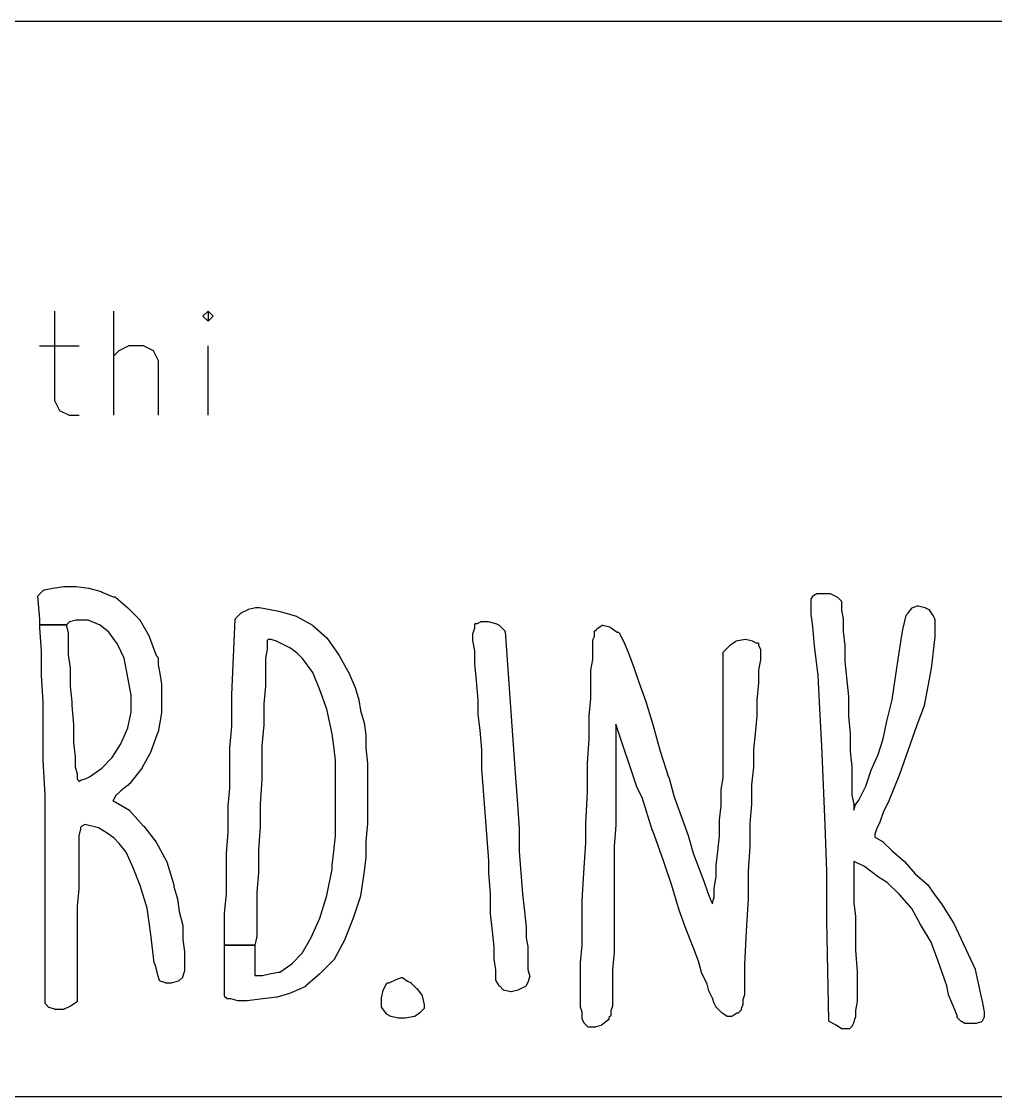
# Model space of a CAD drawing. Extents: x 0.4 to 16.1, y -11.3 to -0.4.
# Drawn here: x 12.405 to 12.958, y -10.571 to -9.961 of the extents above; entities that cross this region are included whole.
import ezdxf

# ---------------------------------------------------------------- set-up
doc = ezdxf.new("R2010")
doc.units = 0
doc.header["$MEASUREMENT"] = 0
doc.layers.add('RED2', color=1, linetype='CONTINUOUS')

msp = doc.modelspace()

# ---------------------------------------------------------------- linework, layer by layer
at = {"layer": 'RED2', "linetype": 'CONTINUOUS'}
for p, q in [((16.0626, -9.96072), (11.8106, -9.96072)), ((12.4238, -10.1252), (12.4238, -10.1758)), ((12.4575, -10.1843), (12.4575, -10.1252)), ((12.511, -10.1252), (12.5081, -10.128)), ((12.5081, -10.128), (12.511, -10.1309)), ((12.5138, -10.128), (12.511, -10.1252)), ((12.511, -10.1252), (12.511, -10.1309)), ((12.511, -10.1309), (12.5138, -10.128)), ((12.4153, -10.1449), (12.4378, -10.1449)), ((12.4603, -10.1477), (12.4575, -10.1505)), ((12.466, -10.1449), (12.4603, -10.1477)), ((12.4744, -10.1449), (12.466, -10.1449)), ((12.48, -10.1477), (12.4744, -10.1449)), ((12.4828, -10.1533), (12.48, -10.1477)), ((12.511, -10.1843), (12.511, -10.1449)), ((12.4828, -10.1843), (12.4828, -10.1533)), ((12.4238, -10.1758), (12.4266, -10.1815)), ((12.4266, -10.1815), (12.4322, -10.1843)), ((12.4322, -10.1843), (12.4378, -10.1843)), ((12.4179, -10.2834), (12.4229, -10.2824)), ((12.4229, -10.2824), (12.4289, -10.2814)), ((12.4229, -10.2824), (12.4229, -10.2824)), ((12.4229, -10.2824), (12.4229, -10.2824)), ((12.4289, -10.2814), (12.429, -10.2814)), ((12.429, -10.2814), (12.429, -10.2814)), ((12.429, -10.2814), (12.436, -10.2814)), ((12.436, -10.2814), (12.4361, -10.2814)), ((12.436, -10.2814), (12.436, -10.2814)), ((12.4361, -10.2814), (12.4431, -10.2824)), ((12.4431, -10.2824), (12.4431, -10.2825)), ((12.4431, -10.2825), (12.4432, -10.2824)), ((12.4432, -10.2824), (12.4502, -10.2844)), ((12.4144, -10.287), (12.4145, -10.2868)), ((12.4154, -10.3), (12.4144, -10.287)), ((12.4145, -10.2868), (12.4146, -10.2866)), ((12.4146, -10.2866), (12.4176, -10.2836)), ((12.4176, -10.2836), (12.4178, -10.2835)), ((12.4178, -10.2835), (12.4179, -10.2834)), ((12.4502, -10.2844), (12.4502, -10.2845)), ((12.4502, -10.2845), (12.4502, -10.2845)), ((12.4502, -10.2845), (12.4571, -10.2874)), ((12.4571, -10.2874), (12.458, -10.2874)), ((12.458, -10.2874), (12.4582, -10.2875)), ((12.4582, -10.2875), (12.4584, -10.2876)), ((12.4584, -10.2876), (12.4654, -10.2936)), ((12.8534, -10.289), (12.8535, -10.2889)), ((12.8534, -10.297), (12.8534, -10.289)), ((12.8535, -10.2887), (12.8545, -10.2867)), ((12.8535, -10.2889), (12.8535, -10.2887)), ((12.8545, -10.2867), (12.8546, -10.2866)), ((12.8546, -10.2866), (12.8547, -10.2865)), ((12.8547, -10.2865), (12.8567, -10.2855)), ((12.8567, -10.2855), (12.8569, -10.2855)), ((12.8569, -10.2855), (12.857, -10.2854)), ((12.857, -10.2854), (12.864, -10.2854)), ((12.864, -10.2854), (12.8641, -10.2855)), ((12.8641, -10.2855), (12.8643, -10.2855)), ((12.8643, -10.2855), (12.8683, -10.2875)), ((12.8683, -10.2875), (12.8683, -10.2876)), ((12.8683, -10.2876), (12.8684, -10.2876)), ((12.8684, -10.2876), (12.8704, -10.2896)), ((12.4654, -10.2936), (12.4654, -10.2936)), ((12.4654, -10.2936), (12.4654, -10.2936)), ((12.4654, -10.2936), (12.4724, -10.3006)), ((12.5297, -10.2965), (12.5337, -10.2945)), ((12.5337, -10.2945), (12.5338, -10.2945)), ((12.5338, -10.2945), (12.5339, -10.2944)), ((12.5339, -10.2944), (12.5379, -10.2934)), ((12.5379, -10.2934), (12.5379, -10.2935)), ((12.5379, -10.2935), (12.538, -10.2934)), ((12.538, -10.2934), (12.54, -10.2934)), ((12.54, -10.2934), (12.5401, -10.2934)), ((12.54, -10.2934), (12.54, -10.2934)), ((12.5401, -10.2934), (12.5511, -10.2954)), ((12.5511, -10.2954), (12.5511, -10.2955)), ((12.5511, -10.2955), (12.5512, -10.2954)), ((12.5512, -10.2954), (12.5612, -10.2984)), ((12.8704, -10.2896), (12.8705, -10.2898)), ((12.8705, -10.2898), (12.8706, -10.29)), ((12.8706, -10.29), (12.8706, -10.2949)), ((12.8706, -10.2949), (12.8716, -10.2999)), ((12.9086, -10.2966), (12.9105, -10.2937)), ((12.9105, -10.2937), (12.9107, -10.2936)), ((12.9107, -10.2936), (12.9108, -10.2935)), ((12.9108, -10.2935), (12.9138, -10.2925)), ((12.9138, -10.2925), (12.914, -10.2925)), ((12.914, -10.2925), (12.9141, -10.2924)), ((12.9141, -10.2924), (12.9181, -10.2934)), ((12.9181, -10.2934), (12.9182, -10.2935)), ((12.9182, -10.2935), (12.9183, -10.2935)), ((12.9183, -10.2935), (12.9203, -10.2945)), ((12.9203, -10.2945), (12.9204, -10.2946)), ((12.9204, -10.2946), (12.9205, -10.2947)), ((12.9205, -10.2947), (12.9215, -10.2967)), ((12.4154, -10.3032), (12.4154, -10.3)), ((12.4323, -10.3015), (12.4306, -10.3032)), ((12.4361, -10.3006), (12.4323, -10.3015)), ((12.4429, -10.3006), (12.4361, -10.3006)), ((12.4497, -10.3035), (12.4429, -10.3006)), ((12.4724, -10.3006), (12.4724, -10.3007)), ((12.4724, -10.3007), (12.4725, -10.3007)), ((12.4725, -10.3007), (12.4775, -10.3097)), ((12.5244, -10.343), (12.5264, -10.3)), ((12.5264, -10.3), (12.5265, -10.2998)), ((12.5265, -10.2998), (12.5266, -10.2996)), ((12.5266, -10.2996), (12.5296, -10.2966)), ((12.5296, -10.2966), (12.5297, -10.2966)), ((12.5297, -10.2966), (12.5297, -10.2965)), ((12.5612, -10.2984), (12.5612, -10.2985)), ((12.5612, -10.2985), (12.5613, -10.2985)), ((12.5613, -10.2985), (12.5703, -10.3035)), ((12.6639, -10.3024), (12.6657, -10.3015)), ((12.6657, -10.3015), (12.6659, -10.3015)), ((12.6659, -10.3015), (12.666, -10.3014)), ((12.666, -10.3014), (12.67, -10.3014)), ((12.67, -10.3014), (12.6701, -10.3015)), ((12.6701, -10.3015), (12.6701, -10.3014)), ((12.6701, -10.3014), (12.6741, -10.3024)), ((12.8534, -10.2971), (12.8534, -10.297)), ((12.8534, -10.297), (12.8534, -10.297)), ((12.8544, -10.3041), (12.8534, -10.2971)), ((12.8716, -10.2999), (12.8715, -10.2999)), ((12.8715, -10.2999), (12.8716, -10.3)), ((12.8716, -10.3), (12.8716, -10.307)), ((12.9054, -10.3059), (12.9074, -10.2979)), ((12.9074, -10.2979), (12.9075, -10.2977)), ((12.9075, -10.2977), (12.9076, -10.2976)), ((12.9076, -10.2976), (12.9086, -10.2966)), ((12.9215, -10.2967), (12.9224, -10.2976)), ((12.9224, -10.2976), (12.9224, -10.2977)), ((12.9224, -10.2977), (12.9225, -10.2977)), ((12.9225, -10.2977), (12.9235, -10.2997)), ((12.9235, -10.2997), (12.9235, -10.2999)), ((12.9235, -10.2999), (12.9236, -10.3)), ((12.9236, -10.3), (12.9236, -10.31)), ((12.4154, -10.305), (12.4154, -10.3032)), ((12.4154, -10.3032), (12.4306, -10.3032)), ((12.4306, -10.3032), (12.4154, -10.3032)), ((12.4164, -10.318), (12.4154, -10.305)), ((12.4154, -10.305), (12.4154, -10.305)), ((12.4154, -10.305), (12.4154, -10.305)), ((12.4306, -10.3032), (12.4306, -10.3039)), ((12.4306, -10.3039), (12.4316, -10.3079)), ((12.4546, -10.3074), (12.4497, -10.3035)), ((12.4595, -10.3143), (12.4546, -10.3074)), ((12.5703, -10.3035), (12.5703, -10.3036)), ((12.5703, -10.3036), (12.5704, -10.3036)), ((12.5704, -10.3036), (12.5784, -10.3106)), ((12.6615, -10.3078), (12.6624, -10.3049)), ((12.6624, -10.303), (12.6625, -10.3029)), ((12.6624, -10.3049), (12.6624, -10.303)), ((12.6625, -10.3027), (12.6626, -10.3026)), ((12.6625, -10.3029), (12.6625, -10.3027)), ((12.6626, -10.3026), (12.6627, -10.3025)), ((12.6627, -10.3025), (12.6629, -10.3025)), ((12.6629, -10.3025), (12.663, -10.3024)), ((12.663, -10.3024), (12.6639, -10.3024)), ((12.6741, -10.3024), (12.6742, -10.3025)), ((12.6742, -10.3025), (12.6743, -10.3025)), ((12.6743, -10.3025), (12.6763, -10.3035)), ((12.6763, -10.3035), (12.6763, -10.3036)), ((12.6763, -10.3036), (12.6764, -10.3036)), ((12.6764, -10.3036), (12.6794, -10.3066)), ((12.6794, -10.3066), (12.6795, -10.3068)), ((12.6795, -10.3068), (12.6796, -10.307)), ((12.6796, -10.307), (12.6856, -10.39)), ((12.7304, -10.307), (12.7305, -10.3069)), ((12.7304, -10.3099), (12.7304, -10.307)), ((12.7305, -10.3067), (12.7306, -10.3066)), ((12.7305, -10.3069), (12.7305, -10.3067)), ((12.7306, -10.3066), (12.7307, -10.3065)), ((12.7307, -10.3065), (12.7309, -10.3065)), ((12.7309, -10.3065), (12.731, -10.3064)), ((12.731, -10.3064), (12.7314, -10.3064)), ((12.7314, -10.306), (12.7315, -10.3058)), ((12.7314, -10.3064), (12.7314, -10.306)), ((12.7315, -10.3058), (12.7317, -10.3055)), ((12.7317, -10.3055), (12.7347, -10.3035)), ((12.7347, -10.3035), (12.7349, -10.3035)), ((12.7349, -10.3035), (12.7351, -10.3034)), ((12.7351, -10.3034), (12.7391, -10.3044)), ((12.7391, -10.3044), (12.7392, -10.3045)), ((12.7392, -10.3045), (12.7393, -10.3045)), ((12.7393, -10.3045), (12.7432, -10.3074)), ((12.7432, -10.3074), (12.744, -10.3074)), ((12.744, -10.3074), (12.744, -10.3074)), ((12.744, -10.3074), (12.744, -10.3074)), ((12.744, -10.3074), (12.7443, -10.3076)), ((12.7443, -10.3076), (12.7445, -10.3077)), ((12.8554, -10.3151), (12.8544, -10.3041)), ((12.8544, -10.3041), (12.8544, -10.3041)), ((12.8716, -10.307), (12.8726, -10.3149)), ((12.9044, -10.3129), (12.9054, -10.3059)), ((12.9054, -10.3059), (12.9054, -10.3059)), ((12.9054, -10.3059), (12.9054, -10.3059)), ((12.4316, -10.3079), (12.4315, -10.3079)), ((12.4315, -10.3079), (12.4316, -10.308)), ((12.4316, -10.308), (12.4316, -10.32)), ((12.4775, -10.3097), (12.4775, -10.3098)), ((12.4775, -10.3098), (12.4775, -10.3098)), ((12.4775, -10.3098), (12.4815, -10.3207)), ((12.5452, -10.3116), (12.5446, -10.3122)), ((12.5446, -10.3122), (12.5446, -10.317)), ((12.5469, -10.3116), (12.5452, -10.3116)), ((12.5498, -10.3125), (12.5469, -10.3116)), ((12.5577, -10.3165), (12.5498, -10.3125)), ((12.5784, -10.3106), (12.5784, -10.3106)), ((12.5784, -10.3106), (12.5785, -10.3107)), ((12.5785, -10.3107), (12.5855, -10.3207)), ((12.6614, -10.308), (12.6615, -10.3079)), ((12.6614, -10.312), (12.6614, -10.308)), ((12.6614, -10.3121), (12.6614, -10.312)), ((12.6614, -10.312), (12.6614, -10.312)), ((12.6624, -10.318), (12.6614, -10.3121)), ((12.6615, -10.3079), (12.6615, -10.3078)), ((12.7294, -10.312), (12.7295, -10.3119)), ((12.7294, -10.323), (12.7294, -10.312)), ((12.7295, -10.3117), (12.7304, -10.3099)), ((12.7295, -10.3119), (12.7295, -10.3117)), ((12.7445, -10.3077), (12.7445, -10.3077)), ((12.7445, -10.3077), (12.7445, -10.3077)), ((12.7445, -10.3077), (12.7475, -10.3137)), ((12.7475, -10.3137), (12.7475, -10.3138)), ((12.8077, -10.3145), (12.8107, -10.3125)), ((12.8107, -10.3125), (12.8108, -10.3125)), ((12.8108, -10.3125), (12.8109, -10.3124)), ((12.8109, -10.3124), (12.8159, -10.3114)), ((12.8159, -10.3114), (12.816, -10.3115)), ((12.816, -10.3115), (12.8161, -10.3114)), ((12.8161, -10.3114), (12.8201, -10.3124)), ((12.8201, -10.3124), (12.8202, -10.3125)), ((12.8202, -10.3125), (12.8203, -10.3125)), ((12.8203, -10.3125), (12.8221, -10.3134)), ((12.8221, -10.3134), (12.823, -10.3134)), ((12.823, -10.3134), (12.8231, -10.3135)), ((12.8231, -10.3135), (12.8233, -10.3135)), ((12.8233, -10.3135), (12.8234, -10.3136)), ((12.8234, -10.3136), (12.8235, -10.3137)), ((12.8235, -10.3137), (12.8235, -10.3139)), ((12.9034, -10.3189), (12.9044, -10.3129)), ((12.9044, -10.3129), (12.9044, -10.3129)), ((12.9236, -10.3101), (12.9216, -10.3281)), ((12.9236, -10.31), (12.9236, -10.31)), ((12.9236, -10.31), (12.9236, -10.3101)), ((12.4164, -10.332), (12.4164, -10.318)), ((12.4634, -10.3222), (12.4595, -10.3143)), ((12.5446, -10.3171), (12.5436, -10.3221)), ((12.5446, -10.317), (12.5445, -10.3171)), ((12.5445, -10.3171), (12.5446, -10.3171)), ((12.5616, -10.3194), (12.5577, -10.3165)), ((12.5646, -10.3224), (12.5616, -10.3194)), ((12.6624, -10.325), (12.6624, -10.318)), ((12.7475, -10.3138), (12.7475, -10.3138)), ((12.7475, -10.3138), (12.7495, -10.3188)), ((12.7495, -10.3188), (12.7495, -10.3188)), ((12.7495, -10.3188), (12.7495, -10.3188)), ((12.7495, -10.3188), (12.7525, -10.3268)), ((12.8034, -10.319), (12.8035, -10.3188)), ((12.8034, -10.3899), (12.8034, -10.319)), ((12.8035, -10.3188), (12.8036, -10.3186)), ((12.8036, -10.3186), (12.8076, -10.3146)), ((12.8076, -10.3146), (12.8077, -10.3145)), ((12.8076, -10.3146), (12.8076, -10.3146)), ((12.8235, -10.3139), (12.8236, -10.314)), ((12.8236, -10.314), (12.8236, -10.3149)), ((12.8236, -10.3149), (12.8245, -10.3167)), ((12.8245, -10.3167), (12.8245, -10.3169)), ((12.8245, -10.3169), (12.8246, -10.317)), ((12.8246, -10.317), (12.8246, -10.323)), ((12.8574, -10.332), (12.8554, -10.3151)), ((12.8554, -10.3151), (12.8554, -10.3151)), ((12.8554, -10.3151), (12.8554, -10.3151)), ((12.8726, -10.3149), (12.8726, -10.315)), ((12.8726, -10.315), (12.8726, -10.315)), ((12.8726, -10.315), (12.8726, -10.324)), ((12.9014, -10.3329), (12.9034, -10.3189)), ((12.9034, -10.3189), (12.9034, -10.3189)), ((12.9034, -10.3189), (12.9034, -10.3189)), ((12.4316, -10.32), (12.4326, -10.3279)), ((12.4654, -10.3331), (12.4634, -10.3222)), ((12.4815, -10.3207), (12.4824, -10.3216)), ((12.4824, -10.3216), (12.4825, -10.3218)), ((12.4825, -10.3218), (12.4826, -10.322)), ((12.4826, -10.322), (12.4826, -10.3259)), ((12.4826, -10.3259), (12.4836, -10.3309)), ((12.5436, -10.3221), (12.5436, -10.338)), ((12.5705, -10.3303), (12.5646, -10.3224)), ((12.5855, -10.3207), (12.5855, -10.3207)), ((12.5855, -10.3207), (12.5855, -10.3207)), ((12.5855, -10.3207), (12.5915, -10.3317)), ((12.6624, -10.3251), (12.6624, -10.325)), ((12.6624, -10.325), (12.6624, -10.325)), ((12.6634, -10.3351), (12.6624, -10.3251)), ((12.7284, -10.3289), (12.7294, -10.323)), ((12.8246, -10.3231), (12.8236, -10.329)), ((12.8246, -10.323), (12.8246, -10.323)), ((12.8246, -10.323), (12.8246, -10.3231)), ((12.8726, -10.324), (12.8746, -10.3439)), ((12.4174, -10.347), (12.4164, -10.332)), ((12.4164, -10.332), (12.4164, -10.332)), ((12.4164, -10.332), (12.4164, -10.332)), ((12.4326, -10.3279), (12.4326, -10.328)), ((12.4326, -10.328), (12.4326, -10.328)), ((12.4326, -10.328), (12.4326, -10.338)), ((12.4836, -10.3309), (12.4836, -10.3309)), ((12.4836, -10.3309), (12.4836, -10.3309)), ((12.4836, -10.3309), (12.4846, -10.3369)), ((12.5745, -10.3402), (12.5705, -10.3303)), ((12.5915, -10.3317), (12.5915, -10.3318)), ((12.5915, -10.3318), (12.5915, -10.3318)), ((12.5915, -10.3318), (12.5945, -10.3388)), ((12.7284, -10.329), (12.7284, -10.3289)), ((12.7284, -10.345), (12.7284, -10.329)), ((12.7284, -10.329), (12.7284, -10.329)), ((12.7525, -10.3268), (12.7525, -10.3268)), ((12.7525, -10.3268), (12.7525, -10.3268)), ((12.7525, -10.3268), (12.7556, -10.3358)), ((12.8236, -10.329), (12.8236, -10.336)), ((12.8584, -10.351), (12.8574, -10.332)), ((12.9216, -10.3281), (12.9196, -10.3381)), ((12.9216, -10.3281), (12.9216, -10.3281)), ((12.9216, -10.3281), (12.9216, -10.3281)), ((12.4326, -10.338), (12.4336, -10.3469)), ((12.4674, -10.3431), (12.4654, -10.3331)), ((12.4654, -10.3331), (12.4654, -10.3331)), ((12.4654, -10.3331), (12.4654, -10.3331)), ((12.4846, -10.3369), (12.4846, -10.337)), ((12.4846, -10.337), (12.4846, -10.337)), ((12.4846, -10.337), (12.4846, -10.353)), ((12.5436, -10.3381), (12.5426, -10.348)), ((12.5436, -10.338), (12.5436, -10.338)), ((12.5436, -10.338), (12.5436, -10.3381)), ((12.6644, -10.346), (12.6634, -10.3351)), ((12.7556, -10.3358), (12.7556, -10.3358)), ((12.7556, -10.3358), (12.7595, -10.3468)), ((12.8236, -10.3361), (12.8226, -10.346)), ((12.8236, -10.336), (12.8236, -10.336)), ((12.8236, -10.336), (12.8236, -10.3361)), ((12.8994, -10.3459), (12.9014, -10.3329)), ((12.9014, -10.3329), (12.9014, -10.3329)), ((12.9196, -10.3381), (12.9176, -10.3491)), ((12.9196, -10.3381), (12.9196, -10.3381)), ((12.4674, -10.3529), (12.4674, -10.3431)), ((12.5244, -10.361), (12.5244, -10.343)), ((12.5244, -10.343), (12.5244, -10.343)), ((12.5244, -10.343), (12.5244, -10.343)), ((12.5784, -10.3511), (12.5745, -10.3402)), ((12.5945, -10.3388), (12.5945, -10.3388)), ((12.5945, -10.3388), (12.5946, -10.3388)), ((12.5946, -10.3388), (12.5966, -10.3458)), ((12.8746, -10.3439), (12.8746, -10.344)), ((12.8746, -10.344), (12.8746, -10.344)), ((12.8746, -10.344), (12.8746, -10.355)), ((12.4174, -10.38), (12.4174, -10.347)), ((12.4336, -10.3469), (12.4336, -10.347)), ((12.4336, -10.347), (12.4336, -10.347)), ((12.4336, -10.347), (12.4336, -10.349)), ((12.4336, -10.349), (12.4346, -10.3599)), ((12.5426, -10.348), (12.5426, -10.36)), ((12.5966, -10.3458), (12.5965, -10.3459)), ((12.5965, -10.3459), (12.5966, -10.3459)), ((12.5966, -10.3459), (12.5976, -10.3519)), ((12.6644, -10.354), (12.6644, -10.346)), ((12.7274, -10.3549), (12.7284, -10.345)), ((12.7595, -10.3468), (12.7595, -10.3468)), ((12.7595, -10.3468), (12.7596, -10.3468)), ((12.7596, -10.3468), (12.7636, -10.3598)), ((12.8226, -10.346), (12.8226, -10.355)), ((12.8964, -10.3579), (12.8994, -10.3459)), ((12.9175, -10.3492), (12.9135, -10.3602)), ((12.9176, -10.3491), (12.9175, -10.3491)), ((12.9175, -10.3491), (12.9175, -10.3492)), ((12.4654, -10.3618), (12.4674, -10.3529)), ((12.4846, -10.3531), (12.4826, -10.3641)), ((12.4846, -10.353), (12.4846, -10.353)), ((12.4846, -10.353), (12.4846, -10.3531)), ((12.5814, -10.3651), (12.5784, -10.3511)), ((12.5976, -10.3519), (12.5996, -10.3588)), ((12.6644, -10.3541), (12.6644, -10.354)), ((12.6644, -10.354), (12.6644, -10.354)), ((12.6654, -10.3631), (12.6644, -10.3541)), ((12.7274, -10.355), (12.7274, -10.3549)), ((12.7274, -10.368), (12.7274, -10.355)), ((12.7274, -10.355), (12.7274, -10.355)), ((12.8226, -10.3551), (12.8216, -10.3651)), ((12.8226, -10.355), (12.8226, -10.355)), ((12.8226, -10.355), (12.8226, -10.3551)), ((12.8594, -10.372), (12.8584, -10.351)), ((12.8746, -10.355), (12.8756, -10.3649)), ((12.4346, -10.3599), (12.4346, -10.36)), ((12.4346, -10.36), (12.4346, -10.36)), ((12.4346, -10.36), (12.4346, -10.37)), ((12.4615, -10.3707), (12.4654, -10.3618)), ((12.5234, -10.373), (12.5244, -10.361)), ((12.5426, -10.36), (12.5416, -10.372)), ((12.5426, -10.36), (12.5426, -10.36)), ((12.5426, -10.36), (12.5426, -10.36)), ((12.5996, -10.3588), (12.5995, -10.3589)), ((12.5995, -10.3589), (12.5996, -10.3589)), ((12.5996, -10.3589), (12.6006, -10.3659)), ((12.7545, -10.3952), (12.7426, -10.3596)), ((12.7426, -10.3596), (12.7426, -10.417)), ((12.7636, -10.3598), (12.7636, -10.3598)), ((12.7636, -10.3598), (12.7636, -10.3599)), ((12.7636, -10.3599), (12.7676, -10.3749)), ((12.8944, -10.3679), (12.8964, -10.3579)), ((12.8964, -10.3579), (12.8964, -10.3579)), ((12.8964, -10.3579), (12.8964, -10.3579)), ((12.9135, -10.3602), (12.9035, -10.3882)), ((12.4825, -10.3642), (12.4785, -10.3752)), ((12.4826, -10.3641), (12.4825, -10.3641)), ((12.4825, -10.3641), (12.4825, -10.3642)), ((12.5824, -10.3721), (12.5814, -10.3651)), ((12.6006, -10.3659), (12.6006, -10.366)), ((12.6006, -10.366), (12.6006, -10.366)), ((12.6006, -10.366), (12.6006, -10.373)), ((12.6664, -10.374), (12.6654, -10.3631)), ((12.7264, -10.382), (12.7274, -10.368)), ((12.8216, -10.3651), (12.8206, -10.374)), ((12.8216, -10.3651), (12.8216, -10.3651)), ((12.8756, -10.3649), (12.8756, -10.365)), ((12.8756, -10.365), (12.8756, -10.365)), ((12.8756, -10.365), (12.8756, -10.375)), ((12.8915, -10.3768), (12.8944, -10.3679)), ((12.4346, -10.37), (12.4356, -10.3779)), ((12.4565, -10.3786), (12.4615, -10.3707)), ((12.5234, -10.396), (12.5234, -10.373)), ((12.5234, -10.373), (12.5234, -10.373)), ((12.5234, -10.373), (12.5234, -10.373)), ((12.5416, -10.372), (12.5416, -10.391)), ((12.5834, -10.38), (12.5824, -10.3721)), ((12.6006, -10.373), (12.6016, -10.3819)), ((12.6664, -10.385), (12.6664, -10.374)), ((12.8206, -10.374), (12.8206, -10.384)), ((12.8604, -10.394), (12.8594, -10.372)), ((12.4184, -10.4), (12.4174, -10.38)), ((12.4174, -10.38), (12.4174, -10.38)), ((12.4174, -10.38), (12.4174, -10.38)), ((12.4356, -10.3779), (12.4356, -10.378)), ((12.4356, -10.378), (12.4356, -10.378)), ((12.4356, -10.378), (12.4356, -10.3839)), ((12.4506, -10.3846), (12.4565, -10.3786)), ((12.4785, -10.3753), (12.4735, -10.3843)), ((12.4785, -10.3752), (12.4785, -10.3752)), ((12.4785, -10.3752), (12.4785, -10.3753)), ((12.5834, -10.423), (12.5834, -10.38)), ((12.7676, -10.3749), (12.7725, -10.3898)), ((12.8756, -10.375), (12.8766, -10.3839)), ((12.8875, -10.3858), (12.8915, -10.3768)), ((12.4356, -10.3839), (12.4366, -10.3879)), ((12.4437, -10.3895), (12.4506, -10.3846)), ((12.4735, -10.3844), (12.4665, -10.3934)), ((12.4735, -10.3843), (12.4735, -10.3843)), ((12.4735, -10.3843), (12.4735, -10.3844)), ((12.6016, -10.3819), (12.6016, -10.382)), ((12.6016, -10.382), (12.6016, -10.382)), ((12.6016, -10.382), (12.6016, -10.416)), ((12.6704, -10.437), (12.6664, -10.385)), ((12.6664, -10.385), (12.6664, -10.385)), ((12.6664, -10.385), (12.6664, -10.385)), ((12.7264, -10.398), (12.7264, -10.382)), ((12.7264, -10.382), (12.7264, -10.382)), ((12.7264, -10.382), (12.7264, -10.382)), ((12.8206, -10.3841), (12.8196, -10.394)), ((12.8206, -10.384), (12.8206, -10.384)), ((12.8206, -10.384), (12.8206, -10.3841)), ((12.8766, -10.3839), (12.8766, -10.384)), ((12.8766, -10.384), (12.8766, -10.384)), ((12.8766, -10.384), (12.8766, -10.3999)), ((12.8845, -10.3948), (12.8875, -10.3858)), ((12.8875, -10.3858), (12.8875, -10.3858)), ((12.8875, -10.3858), (12.8875, -10.3858)), ((12.4366, -10.3879), (12.4365, -10.3879)), ((12.4365, -10.3879), (12.4366, -10.388)), ((12.4366, -10.388), (12.4366, -10.3908)), ((12.4366, -10.3908), (12.4374, -10.3916)), ((12.4374, -10.3916), (12.4375, -10.3918)), ((12.4375, -10.3918), (12.4376, -10.392)), ((12.4376, -10.3921), (12.4387, -10.3915)), ((12.4376, -10.392), (12.4376, -10.3921)), ((12.4387, -10.3915), (12.4388, -10.3915)), ((12.4388, -10.3915), (12.4418, -10.3905)), ((12.4388, -10.3915), (12.4388, -10.3915)), ((12.4418, -10.3905), (12.4437, -10.3895)), ((12.5416, -10.391), (12.5406, -10.405)), ((12.5416, -10.391), (12.5416, -10.391)), ((12.5416, -10.391), (12.5416, -10.391)), ((12.6856, -10.39), (12.6856, -10.39)), ((12.6856, -10.39), (12.6866, -10.405)), ((12.7725, -10.3898), (12.7725, -10.3898)), ((12.7725, -10.3898), (12.7726, -10.3898)), ((12.7726, -10.3898), (12.7756, -10.4008)), ((12.8024, -10.3969), (12.8034, -10.3899)), ((12.9035, -10.3882), (12.8975, -10.4032)), ((12.9035, -10.3882), (12.9035, -10.3882)), ((12.9035, -10.3882), (12.9035, -10.3882)), ((12.4614, -10.3974), (12.4585, -10.4003)), ((12.4653, -10.3945), (12.4614, -10.3974)), ((12.4654, -10.3944), (12.4653, -10.3945)), ((12.4664, -10.3934), (12.4654, -10.3944)), ((12.4654, -10.3944), (12.4654, -10.3944)), ((12.4665, -10.3934), (12.4664, -10.3934)), ((12.4664, -10.3934), (12.4664, -10.3934)), ((12.5224, -10.4059), (12.5234, -10.396)), ((12.7254, -10.416), (12.7264, -10.398)), ((12.7545, -10.3953), (12.7545, -10.3952)), ((12.7545, -10.3952), (12.7545, -10.3952)), ((12.7575, -10.4012), (12.7545, -10.3953)), ((12.8024, -10.397), (12.8024, -10.3969)), ((12.8024, -10.406), (12.8024, -10.397)), ((12.8024, -10.397), (12.8024, -10.397)), ((12.8196, -10.394), (12.8196, -10.405)), ((12.8614, -10.417), (12.8604, -10.394)), ((12.8805, -10.4027), (12.8845, -10.3948)), ((12.4184, -10.518), (12.4184, -10.4)), ((12.4574, -10.4024), (12.4569, -10.4029)), ((12.4569, -10.4029), (12.4663, -10.4085)), ((12.4575, -10.4023), (12.4574, -10.4023)), ((12.4574, -10.4023), (12.4574, -10.4024)), ((12.4585, -10.4003), (12.4575, -10.4023)), ((12.5406, -10.405), (12.5406, -10.418)), ((12.6866, -10.405), (12.6876, -10.419)), ((12.7634, -10.4202), (12.7575, -10.4012)), ((12.7756, -10.4008), (12.7835, -10.4228)), ((12.8196, -10.4051), (12.8186, -10.416)), ((12.8196, -10.405), (12.8196, -10.405)), ((12.8196, -10.405), (12.8196, -10.4051)), ((12.8766, -10.3999), (12.8776, -10.4049)), ((12.8776, -10.4049), (12.8775, -10.4049)), ((12.8775, -10.4049), (12.8776, -10.405)), ((12.8776, -10.405), (12.8776, -10.4084)), ((12.8785, -10.4057), (12.8805, -10.4027)), ((12.8975, -10.4033), (12.8945, -10.4092)), ((12.8975, -10.4032), (12.8975, -10.4032)), ((12.8975, -10.4032), (12.8975, -10.4033)), ((12.4663, -10.4085), (12.4663, -10.4086)), ((12.4663, -10.4086), (12.4664, -10.4086)), ((12.4664, -10.4086), (12.4744, -10.4176)), ((12.5224, -10.406), (12.5224, -10.4059)), ((12.5224, -10.421), (12.5224, -10.406)), ((12.5224, -10.406), (12.5224, -10.406)), ((12.8014, -10.4139), (12.8024, -10.406)), ((12.8776, -10.4084), (12.8784, -10.4058)), ((12.8784, -10.4058), (12.8785, -10.4058)), ((12.8785, -10.4058), (12.8785, -10.4057)), ((12.8945, -10.4092), (12.8925, -10.4152)), ((12.4411, -10.4166), (12.4393, -10.4175)), ((12.4488, -10.4185), (12.4411, -10.4166)), ((12.6016, -10.4161), (12.6006, -10.426)), ((12.6016, -10.416), (12.6016, -10.416)), ((12.6016, -10.416), (12.6016, -10.4161)), ((12.7254, -10.427), (12.7254, -10.416)), ((12.7254, -10.416), (12.7254, -10.416)), ((12.7254, -10.416), (12.7254, -10.416)), ((12.7426, -10.417), (12.7416, -10.429)), ((12.7426, -10.417), (12.7426, -10.417)), ((12.7426, -10.417), (12.7426, -10.417)), ((12.8014, -10.414), (12.8014, -10.4139)), ((12.8014, -10.423), (12.8014, -10.414)), ((12.8014, -10.414), (12.8014, -10.414)), ((12.8186, -10.416), (12.8186, -10.429)), ((12.8624, -10.443), (12.8614, -10.417)), ((12.8925, -10.4153), (12.8905, -10.4192)), ((12.8925, -10.4152), (12.8925, -10.4152)), ((12.8925, -10.4152), (12.8925, -10.4153)), ((12.4386, -10.4191), (12.4376, -10.4231)), ((12.4376, -10.4231), (12.4376, -10.453)), ((12.4386, -10.419), (12.4385, -10.4191)), ((12.4385, -10.4191), (12.4386, -10.4191)), ((12.4393, -10.4175), (12.4386, -10.4182)), ((12.4386, -10.4182), (12.4386, -10.419)), ((12.4537, -10.4215), (12.4488, -10.4185)), ((12.4576, -10.4244), (12.4537, -10.4215)), ((12.4744, -10.4176), (12.4744, -10.4176)), ((12.4744, -10.4176), (12.4745, -10.4176)), ((12.4745, -10.4176), (12.4815, -10.4266)), ((12.5214, -10.433), (12.5224, -10.421)), ((12.5406, -10.418), (12.5396, -10.431)), ((12.5406, -10.418), (12.5406, -10.418)), ((12.5406, -10.418), (12.5406, -10.418)), ((12.5824, -10.4319), (12.5834, -10.423)), ((12.6876, -10.419), (12.6876, -10.419)), ((12.6876, -10.419), (12.6876, -10.419)), ((12.6876, -10.419), (12.6876, -10.432)), ((12.7635, -10.4202), (12.7634, -10.4202)), ((12.7695, -10.4372), (12.7635, -10.4202)), ((12.7635, -10.4202), (12.7635, -10.4202)), ((12.7835, -10.4228), (12.7835, -10.4228)), ((12.7835, -10.4228), (12.7836, -10.4228)), ((12.7836, -10.4228), (12.7865, -10.4328)), ((12.8004, -10.4319), (12.8014, -10.423)), ((12.8905, -10.4192), (12.8896, -10.4221)), ((12.8896, -10.4221), (12.8896, -10.4237)), ((12.4606, -10.4274), (12.4576, -10.4244)), ((12.4645, -10.4323), (12.4606, -10.4274)), ((12.4815, -10.4266), (12.4815, -10.4267)), ((12.4815, -10.4267), (12.4815, -10.4267)), ((12.4815, -10.4267), (12.4875, -10.4377)), ((12.6006, -10.426), (12.6006, -10.435)), ((12.7244, -10.444), (12.7254, -10.427)), ((12.7416, -10.429), (12.7416, -10.489)), ((12.8186, -10.429), (12.8176, -10.443)), ((12.8186, -10.429), (12.8186, -10.429)), ((12.8186, -10.429), (12.8186, -10.429)), ((12.8896, -10.4237), (12.8943, -10.4265)), ((12.8943, -10.4265), (12.8943, -10.4266)), ((12.8943, -10.4266), (12.8944, -10.4266)), ((12.8944, -10.4266), (12.8994, -10.4316)), ((12.4685, -10.4412), (12.4645, -10.4323)), ((12.5214, -10.456), (12.5214, -10.433)), ((12.5214, -10.433), (12.5214, -10.433)), ((12.5214, -10.433), (12.5214, -10.433)), ((12.5396, -10.431), (12.5396, -10.444)), ((12.5814, -10.4399), (12.5824, -10.4319)), ((12.6006, -10.4351), (12.5996, -10.4431)), ((12.6006, -10.435), (12.6006, -10.435)), ((12.6006, -10.435), (12.6006, -10.4351)), ((12.6876, -10.432), (12.6896, -10.4559)), ((12.7865, -10.4328), (12.7925, -10.4488)), ((12.7994, -10.4399), (12.8004, -10.4319)), ((12.8994, -10.4316), (12.9064, -10.4376)), ((12.4725, -10.4512), (12.4685, -10.4412)), ((12.4875, -10.4377), (12.4875, -10.4378)), ((12.4875, -10.4378), (12.4876, -10.4378)), ((12.4876, -10.4378), (12.4916, -10.4508)), ((12.5814, -10.44), (12.5814, -10.4399)), ((12.5814, -10.4419), (12.5814, -10.44)), ((12.5814, -10.44), (12.5814, -10.44)), ((12.6704, -10.444), (12.6704, -10.437)), ((12.7744, -10.4512), (12.7695, -10.4372)), ((12.7695, -10.4372), (12.7695, -10.4372)), ((12.7994, -10.44), (12.7994, -10.4399)), ((12.7994, -10.4459), (12.7994, -10.44)), ((12.7994, -10.44), (12.7994, -10.44)), ((12.8779, -10.4376), (12.8776, -10.4376)), ((12.8776, -10.4376), (12.8776, -10.461)), ((12.8837, -10.4405), (12.8779, -10.4376)), ((12.8917, -10.4465), (12.8837, -10.4405)), ((12.9064, -10.4376), (12.9064, -10.4376)), ((12.9064, -10.4376), (12.9064, -10.4376)), ((12.9064, -10.4376), (12.9124, -10.4446)), ((12.5396, -10.4441), (12.5386, -10.455)), ((12.5396, -10.444), (12.5396, -10.444)), ((12.5396, -10.444), (12.5396, -10.4441)), ((12.5784, -10.4569), (12.5814, -10.4419)), ((12.5996, -10.4431), (12.5976, -10.4571)), ((12.5996, -10.4431), (12.5996, -10.4431)), ((12.5996, -10.4431), (12.5996, -10.4431)), ((12.6714, -10.456), (12.6704, -10.444)), ((12.6704, -10.444), (12.6704, -10.444)), ((12.6704, -10.444), (12.6704, -10.444)), ((12.7234, -10.46), (12.7244, -10.444)), ((12.7984, -10.4529), (12.7994, -10.4459)), ((12.8176, -10.443), (12.8176, -10.459)), ((12.8624, -10.471), (12.8624, -10.443)), ((12.8966, -10.4495), (12.8917, -10.4465)), ((12.8917, -10.4465), (12.8917, -10.4465)), ((12.8917, -10.4465), (12.8917, -10.4465)), ((12.9124, -10.4446), (12.9194, -10.4506)), ((12.4376, -10.4531), (12.4366, -10.463)), ((12.4376, -10.453), (12.4376, -10.453)), ((12.4376, -10.453), (12.4376, -10.4531)), ((12.4764, -10.4641), (12.4725, -10.4512)), ((12.4916, -10.4508), (12.4915, -10.4509)), ((12.4915, -10.4509), (12.4916, -10.451)), ((12.4916, -10.451), (12.4916, -10.4519)), ((12.4916, -10.4519), (12.4936, -10.4588)), ((12.7784, -10.4652), (12.7744, -10.4512)), ((12.7925, -10.4488), (12.7925, -10.4488)), ((12.7925, -10.4488), (12.7925, -10.4488)), ((12.7925, -10.4488), (12.7945, -10.4548)), ((12.7984, -10.453), (12.7984, -10.4529)), ((12.7984, -10.4579), (12.7984, -10.453)), ((12.7984, -10.453), (12.7984, -10.453)), ((12.9036, -10.4564), (12.8966, -10.4495)), ((12.9194, -10.4506), (12.9194, -10.4506)), ((12.9194, -10.4506), (12.9195, -10.4507)), ((12.9195, -10.4507), (12.9245, -10.4577)), ((12.4936, -10.4588), (12.4935, -10.4589)), ((12.4935, -10.4589), (12.4936, -10.4589)), ((12.4936, -10.4589), (12.4946, -10.4659)), ((12.5204, -10.4669), (12.5214, -10.456)), ((12.5386, -10.455), (12.5386, -10.48)), ((12.5745, -10.4698), (12.5784, -10.4569)), ((12.5975, -10.4572), (12.5935, -10.4692)), ((12.5976, -10.4571), (12.5975, -10.4571)), ((12.5975, -10.4571), (12.5975, -10.4572)), ((12.6714, -10.467), (12.6714, -10.456)), ((12.6896, -10.4559), (12.6906, -10.4659)), ((12.7234, -10.485), (12.7234, -10.46)), ((12.7234, -10.46), (12.7234, -10.46)), ((12.7234, -10.46), (12.7234, -10.46)), ((12.7945, -10.4548), (12.7965, -10.4598)), ((12.7965, -10.4598), (12.7974, -10.4616)), ((12.7975, -10.4608), (12.7984, -10.4579)), ((12.8176, -10.459), (12.8166, -10.477)), ((12.8176, -10.459), (12.8176, -10.459)), ((12.8176, -10.459), (12.8176, -10.459)), ((12.9105, -10.4643), (12.9036, -10.4564)), ((12.9245, -10.4577), (12.9275, -10.4617)), ((12.4366, -10.463), (12.4366, -10.517)), ((12.4784, -10.4791), (12.4764, -10.4641)), ((12.4946, -10.4659), (12.4966, -10.4739)), ((12.6906, -10.4659), (12.6916, -10.4749)), ((12.7785, -10.4652), (12.7784, -10.4652)), ((12.7825, -10.4762), (12.7785, -10.4652)), ((12.7785, -10.4652), (12.7785, -10.4652)), ((12.7974, -10.461), (12.7975, -10.4609)), ((12.7974, -10.4616), (12.7974, -10.461)), ((12.7975, -10.4609), (12.7975, -10.4608)), ((12.8776, -10.461), (12.8786, -10.4689)), ((12.9155, -10.4733), (12.9105, -10.4643)), ((12.9275, -10.4617), (12.9275, -10.4617)), ((12.9275, -10.4617), (12.9275, -10.4617)), ((12.9275, -10.4617), (12.9345, -10.4727)), ((12.5204, -10.467), (12.5204, -10.4669)), ((12.5204, -10.4851), (12.5204, -10.467)), ((12.5204, -10.467), (12.5204, -10.467)), ((12.5695, -10.4807), (12.5745, -10.4698)), ((12.5745, -10.4698), (12.5745, -10.4698)), ((12.5935, -10.4692), (12.5885, -10.4822)), ((12.5935, -10.4692), (12.5935, -10.4692)), ((12.5935, -10.4692), (12.5935, -10.4692)), ((12.6714, -10.4671), (12.6714, -10.467)), ((12.6714, -10.467), (12.6714, -10.467)), ((12.6724, -10.4771), (12.6714, -10.4671)), ((12.8634, -10.528), (12.8624, -10.471)), ((12.8624, -10.471), (12.8624, -10.471)), ((12.8624, -10.471), (12.8624, -10.471)), ((12.8786, -10.4689), (12.8786, -10.469)), ((12.8786, -10.469), (12.8786, -10.469)), ((12.8786, -10.469), (12.8786, -10.488)), ((12.4966, -10.4739), (12.4965, -10.4739)), ((12.4965, -10.4739), (12.4966, -10.474)), ((12.4966, -10.474), (12.4966, -10.4819)), ((12.6734, -10.486), (12.6724, -10.4771)), ((12.6724, -10.4771), (12.6724, -10.4771)), ((12.6916, -10.4749), (12.6916, -10.475)), ((12.6916, -10.475), (12.6916, -10.475)), ((12.6916, -10.475), (12.6916, -10.4809)), ((12.7865, -10.4862), (12.7825, -10.4762)), ((12.7825, -10.4762), (12.7825, -10.4762)), ((12.7825, -10.4762), (12.7825, -10.4762)), ((12.8166, -10.477), (12.8156, -10.496)), ((12.9215, -10.4833), (12.9155, -10.4733)), ((12.9155, -10.4733), (12.9155, -10.4733)), ((12.9155, -10.4733), (12.9155, -10.4733)), ((12.9345, -10.4727), (12.9345, -10.4727)), ((12.9345, -10.4727), (12.9345, -10.4728)), ((12.9345, -10.4728), (12.9465, -10.4988)), ((12.4804, -10.4951), (12.4784, -10.4791)), ((12.4966, -10.4819), (12.4976, -10.4889)), ((12.5386, -10.4801), (12.5376, -10.4851)), ((12.5386, -10.48), (12.5385, -10.4801)), ((12.5385, -10.4801), (12.5386, -10.4801)), ((12.5645, -10.4896), (12.5695, -10.4807)), ((12.5695, -10.4807), (12.5695, -10.4807)), ((12.5885, -10.4823), (12.5825, -10.4933)), ((12.5885, -10.4822), (12.5885, -10.4822)), ((12.5885, -10.4822), (12.5885, -10.4823)), ((12.6916, -10.4809), (12.6926, -10.4859)), ((12.9255, -10.4942), (12.9215, -10.4833)), ((12.4976, -10.4889), (12.4976, -10.489)), ((12.4976, -10.489), (12.4976, -10.489)), ((12.4976, -10.489), (12.4976, -10.5)), ((12.5204, -10.514), (12.5204, -10.4851)), ((12.5204, -10.4851), (12.5376, -10.4851)), ((12.5376, -10.4851), (12.5204, -10.4851)), ((12.5376, -10.4851), (12.5376, -10.5024)), ((12.5586, -10.4956), (12.5645, -10.4896)), ((12.6734, -10.493), (12.6734, -10.486)), ((12.6926, -10.4859), (12.6925, -10.4859)), ((12.6925, -10.4859), (12.6926, -10.486)), ((12.6926, -10.486), (12.6926, -10.4989)), ((12.7224, -10.4949), (12.7234, -10.485)), ((12.7416, -10.4891), (12.7406, -10.499)), ((12.7416, -10.489), (12.7416, -10.489)), ((12.7416, -10.489), (12.7416, -10.4891)), ((12.7895, -10.4942), (12.7865, -10.4862)), ((12.7865, -10.4862), (12.7865, -10.4862)), ((12.8786, -10.488), (12.8796, -10.5)), ((12.4805, -10.4952), (12.4804, -10.4951)), ((12.4805, -10.4953), (12.4805, -10.4952)), ((12.4814, -10.4972), (12.4805, -10.4953)), ((12.5518, -10.5004), (12.5586, -10.4956)), ((12.5824, -10.4934), (12.5744, -10.5014)), ((12.5825, -10.4933), (12.5824, -10.4933)), ((12.5824, -10.4933), (12.5824, -10.4934)), ((12.6734, -10.4931), (12.6734, -10.493)), ((12.6734, -10.493), (12.6734, -10.493)), ((12.6744, -10.499), (12.6734, -10.4931)), ((12.7224, -10.495), (12.7224, -10.4949)), ((12.7224, -10.52), (12.7224, -10.495)), ((12.7224, -10.495), (12.7224, -10.495)), ((12.7914, -10.5012), (12.7895, -10.4942)), ((12.8156, -10.496), (12.8156, -10.513)), ((12.9304, -10.5081), (12.9255, -10.4942)), ((12.4824, -10.5021), (12.4814, -10.4972)), ((12.4825, -10.5021), (12.4824, -10.5021)), ((12.4825, -10.5022), (12.4825, -10.5021)), ((12.4834, -10.5052), (12.4825, -10.5022)), ((12.4975, -10.5002), (12.4965, -10.5032)), ((12.4976, -10.5), (12.4975, -10.5001)), ((12.4975, -10.5001), (12.4975, -10.5002)), ((12.5376, -10.5024), (12.5419, -10.5024)), ((12.5419, -10.5024), (12.5459, -10.5014)), ((12.5459, -10.5014), (12.5509, -10.5004)), ((12.5459, -10.5014), (12.5459, -10.5014)), ((12.5459, -10.5014), (12.5459, -10.5014)), ((12.5509, -10.5004), (12.5509, -10.5005)), ((12.5509, -10.5005), (12.551, -10.5004)), ((12.551, -10.5004), (12.5518, -10.5004)), ((12.5744, -10.5014), (12.5664, -10.5084)), ((12.5744, -10.5014), (12.5744, -10.5014)), ((12.5744, -10.5014), (12.5744, -10.5014)), ((12.6744, -10.505), (12.6744, -10.499)), ((12.6926, -10.4989), (12.6936, -10.5029)), ((12.6936, -10.5029), (12.6935, -10.503)), ((12.7406, -10.499), (12.7406, -10.52)), ((12.7915, -10.5012), (12.7914, -10.5012)), ((12.7915, -10.5013), (12.7915, -10.5012)), ((12.7944, -10.5072), (12.7915, -10.5013)), ((12.8796, -10.5), (12.8796, -10.5)), ((12.8796, -10.5), (12.8796, -10.5)), ((12.8796, -10.5), (12.8796, -10.517)), ((12.9465, -10.4988), (12.9465, -10.4988)), ((12.9465, -10.4988), (12.9466, -10.4989)), ((12.9466, -10.4989), (12.9496, -10.5129)), ((12.4837, -10.5054), (12.4834, -10.5052)), ((12.4838, -10.5055), (12.4837, -10.5054)), ((12.4868, -10.5065), (12.4838, -10.5055)), ((12.4869, -10.5065), (12.4868, -10.5065)), ((12.487, -10.5066), (12.4869, -10.5065)), ((12.49, -10.5066), (12.487, -10.5066)), ((12.4901, -10.5065), (12.49, -10.5066)), ((12.4941, -10.5056), (12.4901, -10.5066)), ((12.4901, -10.5066), (12.4901, -10.5065)), ((12.4943, -10.5054), (12.4941, -10.5056)), ((12.4944, -10.5054), (12.4943, -10.5054)), ((12.4964, -10.5034), (12.4944, -10.5054)), ((12.4965, -10.5032), (12.4964, -10.5033)), ((12.4964, -10.5033), (12.4964, -10.5034)), ((12.5663, -10.5085), (12.5643, -10.5095)), ((12.5664, -10.5084), (12.5663, -10.5085)), ((12.5663, -10.5085), (12.5663, -10.5085)), ((12.6105, -10.5107), (12.6125, -10.5067)), ((12.6125, -10.5067), (12.6128, -10.5065)), ((12.6125, -10.5067), (12.6125, -10.5067)), ((12.6125, -10.5067), (12.6125, -10.5067)), ((12.6128, -10.5065), (12.613, -10.5064)), ((12.613, -10.5064), (12.613, -10.5064)), ((12.613, -10.5064), (12.613, -10.5064)), ((12.613, -10.5064), (12.6139, -10.5064)), ((12.6139, -10.5064), (12.6177, -10.5045)), ((12.6177, -10.5045), (12.6178, -10.5045)), ((12.6178, -10.5045), (12.6208, -10.5035)), ((12.6178, -10.5045), (12.6178, -10.5045)), ((12.6208, -10.5035), (12.621, -10.5035)), ((12.621, -10.5035), (12.6213, -10.5035)), ((12.6213, -10.5035), (12.6243, -10.5055)), ((12.6243, -10.5055), (12.6263, -10.5065)), ((12.6263, -10.5065), (12.6263, -10.5066)), ((12.6263, -10.5066), (12.6264, -10.5066)), ((12.6264, -10.5066), (12.6294, -10.5096)), ((12.6745, -10.5052), (12.6744, -10.505)), ((12.6745, -10.5053), (12.6745, -10.5052)), ((12.6765, -10.5083), (12.6745, -10.5053)), ((12.6766, -10.5084), (12.6765, -10.5083)), ((12.6786, -10.5104), (12.6766, -10.5084)), ((12.6766, -10.5084), (12.6766, -10.5084)), ((12.6913, -10.5085), (12.6873, -10.5105)), ((12.6914, -10.5084), (12.6913, -10.5085)), ((12.6915, -10.5083), (12.6914, -10.5084)), ((12.6925, -10.5063), (12.6915, -10.5083)), ((12.6935, -10.5032), (12.6925, -10.5062)), ((12.6925, -10.5062), (12.6925, -10.5062)), ((12.6925, -10.5062), (12.6925, -10.5063)), ((12.6935, -10.503), (12.6935, -10.5032)), ((12.7954, -10.5111), (12.7944, -10.5072)), ((12.9314, -10.5131), (12.9304, -10.5081)), ((12.5205, -10.5142), (12.5204, -10.514)), ((12.5206, -10.5144), (12.5205, -10.5142)), ((12.5216, -10.5154), (12.5206, -10.5144)), ((12.5501, -10.5146), (12.5421, -10.5156)), ((12.5502, -10.5146), (12.5501, -10.5145)), ((12.5501, -10.5145), (12.5501, -10.5146)), ((12.5572, -10.5126), (12.5502, -10.5146)), ((12.5642, -10.5095), (12.5572, -10.5125)), ((12.5572, -10.5125), (12.5572, -10.5125)), ((12.5572, -10.5125), (12.5572, -10.5126)), ((12.5643, -10.5095), (12.5642, -10.5095)), ((12.5642, -10.5095), (12.5642, -10.5095)), ((12.6094, -10.5149), (12.6104, -10.5109)), ((12.6094, -10.515), (12.6095, -10.5149)), ((12.6095, -10.5149), (12.6094, -10.5149)), ((12.6094, -10.52), (12.6094, -10.515)), ((12.6104, -10.5109), (12.6105, -10.5108)), ((12.6105, -10.5108), (12.6105, -10.5107)), ((12.6294, -10.5096), (12.6294, -10.5096)), ((12.6294, -10.5096), (12.6295, -10.5097)), ((12.6295, -10.5097), (12.6325, -10.5137)), ((12.6325, -10.5137), (12.6325, -10.5138)), ((12.6325, -10.5138), (12.6326, -10.5139)), ((12.6326, -10.5139), (12.6336, -10.5189)), ((12.6787, -10.5104), (12.6786, -10.5104)), ((12.6789, -10.5106), (12.6787, -10.5104)), ((12.6829, -10.5116), (12.6789, -10.5106)), ((12.683, -10.5115), (12.6829, -10.5116)), ((12.6831, -10.5116), (12.683, -10.5115)), ((12.6871, -10.5106), (12.6831, -10.5116)), ((12.6872, -10.5105), (12.6871, -10.5106)), ((12.6873, -10.5105), (12.6872, -10.5105)), ((12.7955, -10.5112), (12.7954, -10.5111)), ((12.7955, -10.5113), (12.7955, -10.5112)), ((12.7975, -10.5152), (12.7955, -10.5113)), ((12.8155, -10.5132), (12.8146, -10.5161)), ((12.8156, -10.513), (12.8155, -10.5131)), ((12.8155, -10.5131), (12.8155, -10.5132)), ((12.9315, -10.5132), (12.9314, -10.5131)), ((12.9355, -10.5232), (12.9315, -10.5132)), ((12.9315, -10.5132), (12.9315, -10.5132)), ((12.9496, -10.5129), (12.9506, -10.5169)), ((12.4185, -10.5182), (12.4184, -10.518)), ((12.4186, -10.5184), (12.4185, -10.5182)), ((12.4206, -10.5204), (12.4186, -10.5184)), ((12.4207, -10.5204), (12.4206, -10.5204)), ((12.4208, -10.5205), (12.4207, -10.5204)), ((12.4238, -10.5215), (12.4208, -10.5205)), ((12.4333, -10.5195), (12.4293, -10.5215)), ((12.4363, -10.5175), (12.4333, -10.5195)), ((12.4333, -10.5195), (12.4333, -10.5195)), ((12.4333, -10.5195), (12.4333, -10.5195)), ((12.4365, -10.5172), (12.4363, -10.5175)), ((12.4366, -10.517), (12.4365, -10.5172)), ((12.5218, -10.5155), (12.5216, -10.5154)), ((12.522, -10.5156), (12.5218, -10.5155)), ((12.5239, -10.5156), (12.522, -10.5156)), ((12.5279, -10.5166), (12.5239, -10.5156)), ((12.528, -10.5166), (12.5279, -10.5165)), ((12.5279, -10.5165), (12.5279, -10.5166)), ((12.533, -10.5166), (12.528, -10.5166)), ((12.5331, -10.5166), (12.533, -10.5166)), ((12.533, -10.5166), (12.533, -10.5166)), ((12.5421, -10.5156), (12.5331, -10.5166)), ((12.5421, -10.5156), (12.5421, -10.5156)), ((12.5421, -10.5156), (12.5421, -10.5156)), ((12.6095, -10.5202), (12.6094, -10.52)), ((12.6095, -10.5203), (12.6095, -10.5202)), ((12.6125, -10.5243), (12.6095, -10.5203)), ((12.6335, -10.5212), (12.6334, -10.5214)), ((12.6336, -10.5189), (12.6335, -10.5189)), ((12.6335, -10.5189), (12.6336, -10.519)), ((12.6336, -10.521), (12.6335, -10.5212)), ((12.6336, -10.519), (12.6336, -10.521)), ((12.7225, -10.5201), (12.7224, -10.52)), ((12.7225, -10.5202), (12.7225, -10.5201)), ((12.7234, -10.5231), (12.7225, -10.5202)), ((12.7405, -10.5203), (12.7396, -10.5221)), ((12.7406, -10.52), (12.7405, -10.5201)), ((12.7405, -10.5201), (12.7405, -10.5203)), ((12.7984, -10.5182), (12.7975, -10.5152)), ((12.7985, -10.5182), (12.7984, -10.5182)), ((12.7985, -10.5183), (12.7985, -10.5182)), ((12.7995, -10.5203), (12.7985, -10.5183)), ((12.7996, -10.5203), (12.7995, -10.5203)), ((12.7996, -10.5204), (12.7996, -10.5203)), ((12.8026, -10.5234), (12.7996, -10.5204)), ((12.8145, -10.5193), (12.8136, -10.5211)), ((12.8136, -10.5211), (12.8136, -10.522)), ((12.8146, -10.519), (12.8145, -10.5191)), ((12.8145, -10.5191), (12.8145, -10.5193)), ((12.8146, -10.5161), (12.8146, -10.519)), ((12.8796, -10.5171), (12.8786, -10.5221)), ((12.8796, -10.517), (12.8795, -10.5171)), ((12.8795, -10.5171), (12.8796, -10.5171)), ((12.9506, -10.5169), (12.9506, -10.5169)), ((12.9506, -10.5169), (12.9506, -10.5169)), ((12.9506, -10.5169), (12.9516, -10.5229)), ((12.4239, -10.5215), (12.4238, -10.5215)), ((12.424, -10.5216), (12.4239, -10.5215)), ((12.429, -10.5216), (12.424, -10.5216)), ((12.4291, -10.5215), (12.429, -10.5216)), ((12.4293, -10.5215), (12.4291, -10.5215)), ((12.6127, -10.5244), (12.6125, -10.5243)), ((12.6127, -10.5245), (12.6127, -10.5244)), ((12.6147, -10.5255), (12.6127, -10.5245)), ((12.6148, -10.5255), (12.6147, -10.5255)), ((12.6149, -10.5256), (12.6148, -10.5255)), ((12.6189, -10.5266), (12.6149, -10.5256)), ((12.619, -10.5266), (12.6189, -10.5265)), ((12.6189, -10.5265), (12.6189, -10.5266)), ((12.623, -10.5266), (12.619, -10.5266)), ((12.6231, -10.5265), (12.623, -10.5266)), ((12.6281, -10.5256), (12.6231, -10.5266)), ((12.6231, -10.5266), (12.6231, -10.5265)), ((12.6282, -10.5255), (12.6281, -10.5256)), ((12.6283, -10.5255), (12.6282, -10.5255)), ((12.6313, -10.5235), (12.6283, -10.5255)), ((12.6314, -10.5234), (12.6313, -10.5235)), ((12.6334, -10.5214), (12.6314, -10.5234)), ((12.6314, -10.5234), (12.6314, -10.5234)), ((12.7234, -10.527), (12.7234, -10.5231)), ((12.7235, -10.5271), (12.7234, -10.527)), ((12.7235, -10.5273), (12.7235, -10.5271)), ((12.7245, -10.5293), (12.7235, -10.5273)), ((12.7385, -10.5272), (12.7383, -10.5275)), ((12.7386, -10.527), (12.7385, -10.5272)), ((12.7394, -10.5254), (12.7386, -10.5262)), ((12.7386, -10.5262), (12.7386, -10.527)), ((12.7395, -10.5252), (12.7394, -10.5254)), ((12.7396, -10.525), (12.7395, -10.5252)), ((12.7396, -10.5221), (12.7396, -10.525)), ((12.8027, -10.5235), (12.8026, -10.5234)), ((12.8026, -10.5234), (12.8026, -10.5234)), ((12.8057, -10.5255), (12.8027, -10.5235)), ((12.8059, -10.5255), (12.8057, -10.5255)), ((12.806, -10.5256), (12.8059, -10.5255)), ((12.808, -10.5256), (12.806, -10.5256)), ((12.8082, -10.5255), (12.808, -10.5256)), ((12.8083, -10.5255), (12.8082, -10.5255)), ((12.8112, -10.5236), (12.8083, -10.5255)), ((12.812, -10.5236), (12.8112, -10.5236)), ((12.8122, -10.5235), (12.812, -10.5236)), ((12.8124, -10.5234), (12.8122, -10.5235)), ((12.8134, -10.5224), (12.8124, -10.5234)), ((12.8135, -10.5222), (12.8134, -10.5224)), ((12.8136, -10.522), (12.8135, -10.5222)), ((12.8785, -10.5262), (12.8775, -10.5292)), ((12.8786, -10.526), (12.8785, -10.5261)), ((12.8785, -10.5261), (12.8785, -10.5262)), ((12.8786, -10.5221), (12.8786, -10.526)), ((12.9355, -10.5233), (12.9355, -10.5232)), ((12.9355, -10.5232), (12.9355, -10.5232)), ((12.9364, -10.5251), (12.9355, -10.5233)), ((12.9364, -10.526), (12.9364, -10.5251)), ((12.9365, -10.5262), (12.9364, -10.526)), ((12.9366, -10.5264), (12.9365, -10.5262)), ((12.9386, -10.5284), (12.9366, -10.5264)), ((12.9515, -10.5263), (12.9505, -10.5283)), ((12.9516, -10.526), (12.9515, -10.5261)), ((12.9515, -10.5261), (12.9515, -10.5263)), ((12.9516, -10.5229), (12.9516, -10.523)), ((12.9516, -10.523), (12.9516, -10.523)), ((12.9516, -10.523), (12.9516, -10.526)), ((12.7246, -10.5293), (12.7245, -10.5293)), ((12.7246, -10.5294), (12.7246, -10.5293)), ((12.7266, -10.5314), (12.7246, -10.5294)), ((12.7268, -10.5315), (12.7266, -10.5314)), ((12.727, -10.5316), (12.7268, -10.5315)), ((12.731, -10.5316), (12.727, -10.5316)), ((12.7311, -10.5315), (12.731, -10.5316)), ((12.7312, -10.5315), (12.7311, -10.5315)), ((12.7342, -10.5306), (12.7312, -10.5315)), ((12.7343, -10.5305), (12.7342, -10.5305)), ((12.7342, -10.5305), (12.7342, -10.5306)), ((12.7383, -10.5275), (12.7343, -10.5305)), ((12.8635, -10.5281), (12.8634, -10.528)), ((12.8634, -10.528), (12.8634, -10.528)), ((12.8634, -10.528), (12.8634, -10.528)), ((12.8637, -10.5285), (12.8635, -10.5281)), ((12.8677, -10.5305), (12.8637, -10.5285)), ((12.8637, -10.5285), (12.8637, -10.5285)), ((12.8637, -10.5285), (12.8637, -10.5285)), ((12.8707, -10.5325), (12.8677, -10.5305)), ((12.8709, -10.5325), (12.8707, -10.5325)), ((12.871, -10.5326), (12.8709, -10.5325)), ((12.875, -10.5326), (12.871, -10.5326)), ((12.8752, -10.5325), (12.875, -10.5326)), ((12.8754, -10.5324), (12.8752, -10.5325)), ((12.8764, -10.5314), (12.8754, -10.5324)), ((12.8765, -10.5313), (12.8764, -10.5313)), ((12.8764, -10.5313), (12.8764, -10.5314)), ((12.8775, -10.5293), (12.8765, -10.5313)), ((12.8775, -10.5292), (12.8775, -10.5292)), ((12.8775, -10.5292), (12.8775, -10.5293)), ((12.9387, -10.5284), (12.9386, -10.5284)), ((12.9387, -10.5285), (12.9387, -10.5284)), ((12.9407, -10.5295), (12.9387, -10.5285)), ((12.9409, -10.5295), (12.9407, -10.5295)), ((12.941, -10.5296), (12.9409, -10.5295)), ((12.947, -10.5296), (12.941, -10.5296)), ((12.9471, -10.5295), (12.947, -10.5296)), ((12.9472, -10.5295), (12.9471, -10.5295)), ((12.9502, -10.5286), (12.9472, -10.5295)), ((12.9503, -10.5284), (12.9502, -10.5286)), ((12.9505, -10.5283), (12.9503, -10.5284)), ((11.8106, -10.571), (16.0626, -10.571))]:
    msp.add_line(p, q, dxfattribs=at)

doc.saveas('drawing.dxf')
